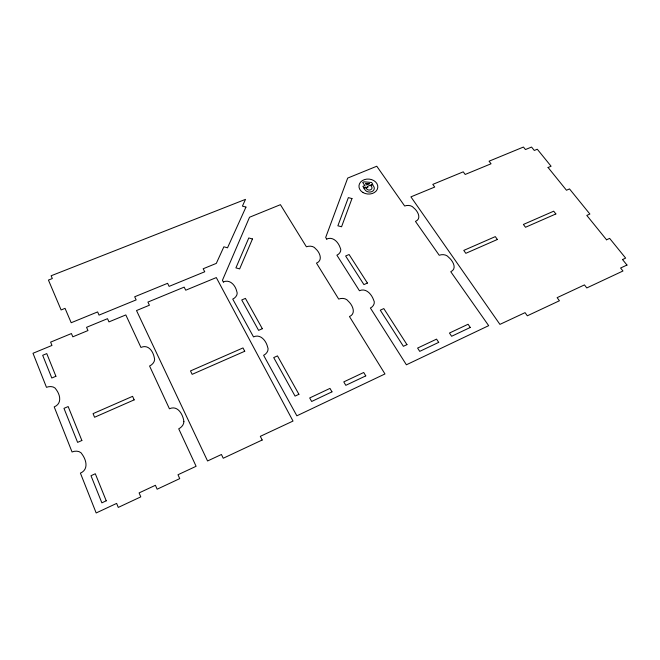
<?xml version="1.0" encoding="UTF-8"?>
<svg xmlns="http://www.w3.org/2000/svg" width="660" height="660" viewBox="0 0 660 660"><rect width="100%" height="100%" fill="white"/><g stroke="black" fill="none" stroke-linecap="round" stroke-linejoin="round"><path stroke-width="0.99" d="M626.967 265.048L620.582 268.026L622.966 270.996L586.798 287.941L584.446 284.905L557.122 297.66L559.433 300.754L527.323 315.802L525.055 312.642L499.917 324.382L410.916 196.87L434.717 187.044L432.803 184.379L463.237 171.839L465.193 174.454L491.048 163.779L489.068 161.205L523.446 147.04L525.467 149.556L531.547 147.048L534.303 150.463L537.289 149.226L551.083 166.229L548.047 167.508M622.495 259.57L625.647 258.11L609.634 238.375L606.507 239.803M223.327 281.96C229.796 278.99 235.265 285.145 236.668 291.068C238.375 294.269 235.669 297.825 232.741 299.096L253.514 336.905C260.37 333.671 265.972 340.568 267.506 346.665C269.321 350.006 266.706 353.875 263.612 355.295L296.868 415.816L384.97 373.956L349.462 316.552C356.45 313.558 352.572 305.052 348.406 301.315C346.327 298.213 341.929 297.792 338.679 299.079L316.478 263.117C323.152 260.494 319.885 252.417 315.769 248.902C313.748 245.941 309.524 245.636 306.405 246.799L280.426 204.682L249.529 217.247L222.428 280.302L223.41 282.076M326.659 239.044C332.921 236.255 338.283 242.113 340.147 247.632C342.004 250.495 339.669 254.017 336.889 255.181L359.436 290.738C366.061 287.719 371.572 294.245 373.585 299.921C375.54 302.899 373.329 306.71 370.392 308.014L406.395 364.782L488.68 325.661L450.763 271.722C457.529 268.694 452.686 260.617 448.767 257.392C446.606 254.529 442.414 254.042 439.23 255.272L415.453 221.397C421.954 218.74 417.739 211.027 413.853 207.999C411.749 205.26 407.731 204.889 404.662 206.011L376.777 166.237L347.704 178.076L325.677 237.476L326.741 239.151M548.081 167.5L566.47 190.237L569.506 188.925L589.891 214.046L586.789 215.416L606.54 239.786M622.529 259.561L627 265.089M183.892 421.674C183.81 424.834 181.426 427.441 178.728 428.818L196.102 466.29L177.986 474.746L179.734 478.624L157.13 489.217L155.413 485.29L139.103 492.904L140.786 496.873L118.272 507.416L116.63 503.407L96.17 512.96L80.413 473.129C88.432 469.656 86.633 460.705 82.401 454.682C80.693 450.788 75.512 450.508 72.047 451.976L54.211 406.89C61.793 403.829 60.555 395.538 56.397 389.837C54.714 386.149 49.772 386.009 46.472 387.321L33 353.273L51.967 345.436L50.614 342.127L71.428 333.548L72.823 336.823L87.97 330.561L86.551 327.319L107.506 318.681L108.958 321.89L125.821 314.927L140.943 347.44C148.112 344.223 152.873 350.856 154.234 357.332C155.768 360.921 152.716 364.584 149.572 366.011L169.43 408.787C177.73 404.869 183.15 414.67 183.892 421.674M351.978 198.561L341.558 226.768L337.879 225.794L348.356 197.62L351.978 198.561M252.458 238.961L239.646 268.909L235.909 267.877L248.787 237.963L252.458 238.961M245.957 207.083L227.51 247.822L223.872 246.799L216.307 263.389L203.164 268.768L204.757 271.763L169.125 286.374L167.59 283.313L134.673 296.777L136.158 299.896L99.041 315.109L97.614 311.924L71.197 322.732L65.051 308.36L61.116 309.952L48.436 280.079L52.313 278.553L51.125 275.773L245.503 199.361L242.418 206.118L245.957 207.083M438.702 342.367L419.735 351.367L417.599 348.076L436.557 339.133L438.702 342.367M331.98 391.842L311.668 401.478L309.688 397.963L329.983 388.393L331.98 391.842M365.772 375.886L345.807 385.325L343.786 381.884L363.718 372.487L365.772 375.886M470.283 327.451L451.63 336.27L449.452 333.044L468.08 324.258L470.283 327.451M298.906 394.3L295.07 396.099L273.71 357.596L277.48 355.888L298.906 394.3M406.972 344.627L403.384 346.31L380.284 310.183L383.815 308.583L406.972 344.627M262.185 440.005L223.237 458.246L221.438 454.492L207.562 460.977L136.513 310.555L149.416 305.217L147.923 302.074L184.156 287.133L185.732 290.21L216.307 277.579L293.015 421.063L260.312 436.342L262.185 440.005M106.235 500.808L101.863 502.846L90.989 475.72L95.304 473.756L106.235 500.808M81.865 440.492L77.616 442.382L63.971 408.358L68.153 406.552L81.865 440.492M262.334 328.713L258.604 330.363L241.741 299.97L245.421 298.386L262.334 328.713M367.414 283.049L363.916 284.6L345.634 256.006L349.082 254.521L367.414 283.049M497.384 239.473L465.828 253.316L463.774 250.412L495.289 236.626L497.384 239.473M555.868 213.947L525.517 227.263L523.388 224.458L553.707 211.192L555.868 213.947M244.736 351.26L192.151 374.344L190.484 370.928L242.979 347.935L244.736 351.26M134.161 399.869L94.57 417.252L93.06 413.638L132.586 396.338L134.161 399.869M55.918 376.274L51.794 378.015L42.685 355.303L46.761 353.611L55.918 376.274M364.823 185.584L362.893 186.359L363.874 187.836L365.805 187.052L366.424 187.968L367.925 187.366L367.307 186.45L372.776 184.239L371.613 182.515L364.188 181.813L362.695 182.416L364.823 185.584M369.328 183.761L366.457 184.924L365.434 183.406L369.328 183.761M365.623 187.613L363.85 188.331L365.648 190.6A4.95 3.935 5 0 0 372.133 191.482A4.95 3.935 5 0 0 373.758 186.483L372.562 184.75L370.755 185.476L371.728 186.895A2.879 2.293 5 0 1 370.631 189.767A2.879 2.293 5 0 1 366.877 189.139L365.623 187.613M362.934 192.505A9.438 7.491 4.9 0 0 377.776 187.547A9.438 7.491 4.9 0 0 364.46 179.611A9.438 7.491 4.9 0 0 362.934 192.505"/></g></svg>
